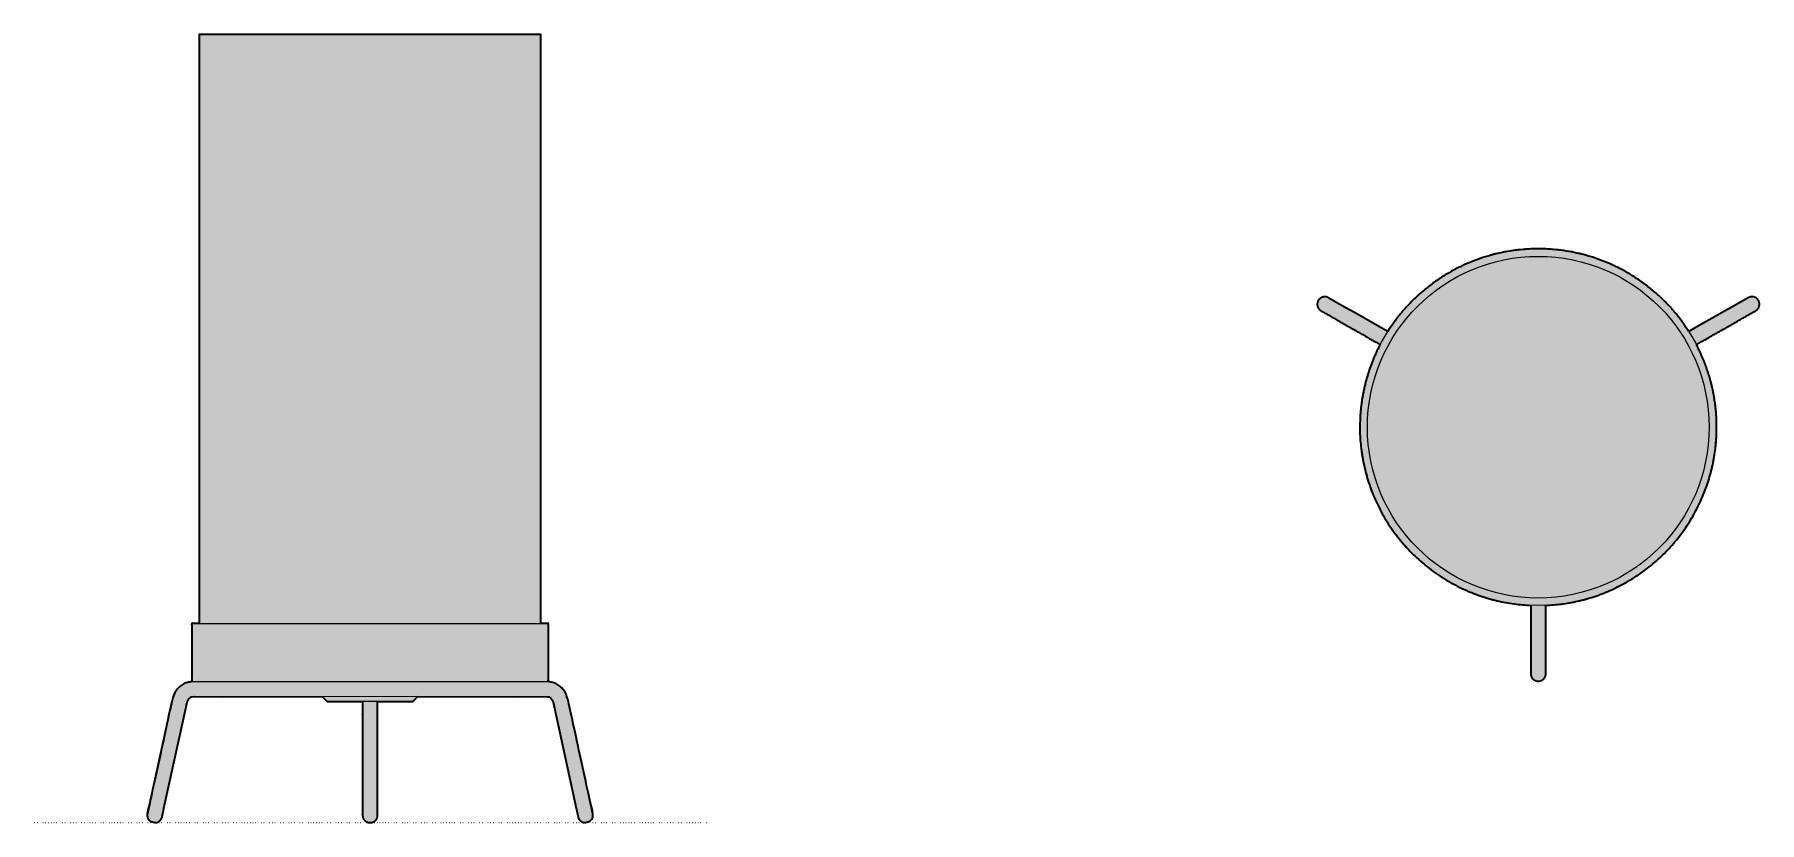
# Model space of a CAD drawing. Header units: millimetres. Extents: x 0 to 691, y -486 to 314.
# Drawn here: x 0 to 687, y -486 to -172 of the extents above; entities that cross this region are included whole.
import ezdxf

# ---------------------------------------------------------------- set-up
doc = ezdxf.new("R2010")
doc.units = ezdxf.units.MM
doc.linetypes.add('Dots', pattern=[1, 0, -1])
doc.layers.add('Blocks', color=7, linetype='Continuous')
doc.layers.add('Blocks$Fill', color=7, linetype='Continuous', true_color=0xffffff)
for name, color, linetype, lineweight, true_color in [('Blocks$Inner', 7, 'Continuous', 25, 0x007f00), ('Blocks$Outline', 7, 'Continuous', 35, 0xff3f3f), ('Groud', 7, 'Dots', 25, 0x243775)]:
    doc.layers.add(name, color=color, linetype=linetype, lineweight=lineweight, true_color=true_color)

# ---------------------------------------------------------------- blocks, each defined once
blk = doc.blocks.new('PM-02 Table Lamp Top')
at = {"layer": 'Blocks$Fill'}
blk.add_hatch(color=256, dxfattribs=at).paths.add_polyline_path([(130.93, 38.07), (129.67, 39.99), (128.33, 41.88), (126.94, 43.72), (125.48, 45.53), (123.96, 47.29), (122.38, 49), (120.75, 50.66), (119.06, 52.26), (117.33, 53.8), (115.54, 55.29), (113.71, 56.71), (111.84, 58.08), (109.94, 59.37), (107.99, 60.6), (106.02, 61.76), (104.02, 62.85), (101.99, 63.88), (99.95, 64.83), (97.89, 65.71), (95.81, 66.52), (93.72, 67.27), (91.63, 67.94), (89.53, 68.54), (87.44, 69.07), (85.34, 69.54), (83.25, 69.93), (81.18, 70.27), (79.11, 70.54), (77.05, 70.74), (75.02, 70.89), (73, 70.97), (71, 71), (69, 70.97), (66.98, 70.89), (64.95, 70.74), (62.89, 70.54), (60.82, 70.27), (58.75, 69.93), (56.66, 69.54), (54.56, 69.07), (52.47, 68.54), (50.37, 67.94), (48.28, 67.27), (46.19, 66.52), (44.11, 65.71), (42.05, 64.83), (40.01, 63.88), (37.98, 62.85), (35.98, 61.76), (34.01, 60.6), (32.06, 59.37), (30.16, 58.08), (28.29, 56.71), (26.46, 55.29), (24.67, 53.8), (22.94, 52.26), (21.25, 50.66), (19.62, 49), (18.04, 47.29), (16.52, 45.53), (15.06, 43.72), (13.67, 41.88), (12.33, 39.99), (11.07, 38.07), (-12.56, 51.54), (-12.62, 51.57), (-12.68, 51.6), (-12.73, 51.63), (-12.79, 51.65), (-12.85, 51.68), (-12.92, 51.71), (-12.98, 51.73), (-13.04, 51.75), (-13.11, 51.77), (-13.18, 51.79), (-13.24, 51.81), (-13.31, 51.83), (-13.38, 51.84), (-13.45, 51.86), (-13.52, 51.87), (-13.59, 51.88), (-13.66, 51.89), (-13.74, 51.89), (-13.81, 51.9), (-13.88, 51.9), (-13.96, 51.9), (-14.03, 51.9), (-14.11, 51.9), (-14.18, 51.89), (-14.26, 51.89), (-14.33, 51.88), (-14.41, 51.87), (-14.48, 51.86), (-14.56, 51.84), (-14.63, 51.82), (-14.7, 51.81), (-14.78, 51.79), (-14.85, 51.76), (-14.92, 51.74), (-14.99, 51.71), (-15.07, 51.68), (-15.14, 51.65), (-15.21, 51.62), (-15.27, 51.59), (-15.34, 51.55), (-15.41, 51.52), (-15.47, 51.48), (-15.54, 51.44), (-15.6, 51.4), (-15.66, 51.36), (-15.72, 51.31), (-15.78, 51.27), (-15.84, 51.22), (-15.9, 51.17), (-15.95, 51.12), (-16.01, 51.07), (-16.06, 51.02), (-16.11, 50.97), (-16.16, 50.92), (-16.21, 50.87), (-16.25, 50.81), (-16.3, 50.76), (-16.34, 50.7), (-16.38, 50.65), (-16.42, 50.59), (-16.46, 50.53), (-16.5, 50.48), (-16.53, 50.42), (-16.56, 50.36), (-16.6, 50.31), (-16.63, 50.25), (-16.66, 50.19), (-16.69, 50.13), (-16.71, 50.07), (-16.74, 50), (-16.76, 49.94), (-16.79, 49.88), (-16.81, 49.81), (-16.83, 49.74), (-16.85, 49.68), (-16.87, 49.61), (-16.88, 49.54), (-16.9, 49.47), (-16.91, 49.4), (-16.92, 49.33), (-16.93, 49.25), (-16.94, 49.18), (-16.95, 49.11), (-16.95, 49.04), (-16.96, 48.96), (-16.96, 48.89), (-16.96, 48.81), (-16.96, 48.74), (-16.95, 48.66), (-16.94, 48.59), (-16.94, 48.51), (-16.93, 48.44), (-16.91, 48.36), (-16.9, 48.29), (-16.88, 48.22), (-16.87, 48.14), (-16.85, 48.07), (-16.83, 48), (-16.8, 47.92), (-16.78, 47.85), (-16.75, 47.78), (-16.72, 47.71), (-16.69, 47.64), (-16.66, 47.57), (-16.63, 47.51), (-16.59, 47.44), (-16.56, 47.38), (-16.52, 47.31), (-16.48, 47.25), (-16.44, 47.19), (-16.4, 47.13), (-16.35, 47.07), (-16.31, 47.01), (-16.26, 46.95), (-16.22, 46.9), (-16.17, 46.85), (-16.12, 46.79), (-16.07, 46.74), (-16.02, 46.69), (-15.97, 46.65), (-15.91, 46.6), (-15.86, 46.56), (-15.81, 46.51), (-15.75, 46.47), (-15.7, 46.43), (-15.64, 46.39), (-15.59, 46.36), (-15.53, 46.32), (8.07, 32.87), (7.05, 30.85), (6.11, 28.82), (5.24, 26.76), (4.43, 24.69), (3.7, 22.62), (3.03, 20.53), (2.44, 18.45), (1.91, 16.36), (1.45, 14.27), (1.06, 12.2), (0.73, 10.13), (0.46, 8.07), (0.26, 6.02), (0.11, 4), (0.03, 1.99), (0, 0), (0.02, -1.53), (0.07, -3.07), (0.15, -4.62), (0.27, -6.19), (0.43, -7.76), (0.62, -9.34), (0.85, -10.93), (1.11, -12.53), (1.42, -14.13), (1.77, -15.73), (2.15, -17.34), (2.57, -18.95), (3.04, -20.55), (3.55, -22.16), (4.09, -23.76), (4.68, -25.36), (5.31, -26.95), (5.98, -28.53), (6.7, -30.1), (7.45, -31.66), (8.25, -33.21), (9.08, -34.75), (9.96, -36.26), (10.88, -37.76), (11.83, -39.25), (12.83, -40.71), (13.86, -42.15), (14.93, -43.56), (16.04, -44.95), (17.19, -46.31), (18.37, -47.65), (19.58, -48.96), (20.82, -50.23), (22.1, -51.48), (23.41, -52.69), (24.75, -53.87), (26.11, -55.01), (27.5, -56.12), (28.92, -57.19), (30.36, -58.22), (31.82, -59.21), (33.3, -60.17), (34.81, -61.08), (36.32, -61.96), (37.86, -62.79), (39.41, -63.58), (40.97, -64.34), (42.54, -65.05), (44.13, -65.72), (45.72, -66.35), (47.31, -66.93), (48.91, -67.48), (50.52, -67.98), (52.13, -68.45), (53.73, -68.87), (55.34, -69.25), (56.94, -69.59), (58.54, -69.9), (60.14, -70.16), (61.73, -70.39), (63.31, -70.58), (64.88, -70.74), (66.45, -70.85), (68, -70.94), (68, -98.1), (68, -98.17), (68, -98.24), (68.01, -98.3), (68.01, -98.37), (68.02, -98.44), (68.03, -98.51), (68.04, -98.58), (68.05, -98.65), (68.06, -98.72), (68.08, -98.79), (68.1, -98.86), (68.12, -98.93), (68.14, -99), (68.16, -99.07), (68.18, -99.14), (68.21, -99.21), (68.24, -99.27), (68.27, -99.34), (68.3, -99.41), (68.34, -99.48), (68.37, -99.55), (68.41, -99.61), (68.45, -99.68), (68.49, -99.74), (68.53, -99.81), (68.58, -99.87), (68.62, -99.93), (68.67, -99.99), (68.72, -100.05), (68.77, -100.11), (68.82, -100.17), (68.88, -100.22), (68.93, -100.28), (68.99, -100.33), (69.05, -100.38), (69.11, -100.43), (69.17, -100.48), (69.23, -100.52), (69.29, -100.57), (69.36, -100.61), (69.42, -100.65), (69.49, -100.69), (69.56, -100.73), (69.62, -100.77), (69.69, -100.8), (69.76, -100.83), (69.83, -100.86), (69.9, -100.89), (69.97, -100.92), (70.03, -100.94), (70.1, -100.96), (70.17, -100.99), (70.24, -101), (70.31, -101.02), (70.38, -101.04), (70.45, -101.05), (70.52, -101.06), (70.59, -101.07), (70.66, -101.08), (70.73, -101.09), (70.8, -101.09), (70.87, -101.1), (70.93, -101.1), (71, -101.1), (71.07, -101.1), (71.13, -101.1), (71.2, -101.09), (71.27, -101.09), (71.34, -101.08), (71.41, -101.07), (71.48, -101.06), (71.55, -101.05), (71.62, -101.04), (71.69, -101.02), (71.76, -101), (71.83, -100.99), (71.9, -100.96), (71.97, -100.94), (72.03, -100.92), (72.1, -100.89), (72.17, -100.86), (72.24, -100.83), (72.31, -100.8), (72.38, -100.77), (72.44, -100.73), (72.51, -100.69), (72.58, -100.65), (72.64, -100.61), (72.71, -100.57), (72.77, -100.52), (72.83, -100.48), (72.89, -100.43), (72.95, -100.38), (73.01, -100.33), (73.07, -100.28), (73.12, -100.22), (73.18, -100.17), (73.23, -100.11), (73.28, -100.05), (73.33, -99.99), (73.38, -99.93), (73.42, -99.87), (73.47, -99.81), (73.51, -99.74), (73.55, -99.68), (73.59, -99.61), (73.63, -99.55), (73.66, -99.48), (73.7, -99.41), (73.73, -99.34), (73.76, -99.27), (73.79, -99.21), (73.82, -99.14), (73.84, -99.07), (73.86, -99), (73.88, -98.93), (73.9, -98.86), (73.92, -98.79), (73.94, -98.72), (73.95, -98.65), (73.96, -98.58), (73.97, -98.51), (73.98, -98.44), (73.99, -98.37), (73.99, -98.3), (74, -98.24), (74, -98.17), (74, -98.1), (74, -70.94), (75.55, -70.85), (77.12, -70.74), (78.69, -70.58), (80.27, -70.39), (81.86, -70.16), (83.46, -69.9), (85.06, -69.59), (86.66, -69.25), (88.27, -68.87), (89.87, -68.45), (91.48, -67.98), (93.09, -67.48), (94.69, -66.93), (96.28, -66.35), (97.87, -65.72), (99.46, -65.05), (101.03, -64.34), (102.59, -63.58), (104.14, -62.79), (105.68, -61.96), (107.19, -61.08), (108.7, -60.17), (110.18, -59.21), (111.64, -58.22), (113.08, -57.19), (114.5, -56.12), (115.89, -55.01), (117.25, -53.87), (118.59, -52.69), (119.9, -51.48), (121.18, -50.23), (122.42, -48.96), (123.63, -47.65), (124.81, -46.31), (125.96, -44.95), (127.07, -43.56), (128.14, -42.15), (129.17, -40.71), (130.17, -39.25), (131.12, -37.76), (132.04, -36.26), (132.92, -34.75), (133.75, -33.21), (134.55, -31.66), (135.3, -30.1), (136.02, -28.53), (136.69, -26.95), (137.32, -25.36), (137.91, -23.76), (138.45, -22.16), (138.96, -20.55), (139.43, -18.95), (139.85, -17.34), (140.23, -15.73), (140.58, -14.13), (140.89, -12.53), (141.15, -10.93), (141.38, -9.34), (141.57, -7.76), (141.73, -6.19), (141.85, -4.62), (141.93, -3.07), (141.98, -1.53), (142, 0), (141.97, 1.99), (141.89, 4), (141.74, 6.02), (141.54, 8.07), (141.27, 10.13), (140.94, 12.2), (140.55, 14.27), (140.09, 16.36), (139.56, 18.45), (138.97, 20.53), (138.3, 22.62), (137.57, 24.69), (136.76, 26.76), (135.89, 28.82), (134.95, 30.85), (133.93, 32.87), (157.53, 46.32), (157.59, 46.36), (157.65, 46.39), (157.7, 46.43), (157.76, 46.47), (157.82, 46.51), (157.87, 46.55), (157.93, 46.59), (157.98, 46.64), (158.04, 46.68), (158.09, 46.73), (158.14, 46.78), (158.19, 46.83), (158.24, 46.88), (158.29, 46.94), (158.34, 46.99), (158.39, 47.05), (158.43, 47.11), (158.48, 47.17), (158.52, 47.23), (158.56, 47.3), (158.6, 47.36), (158.64, 47.43), (158.68, 47.49), (158.72, 47.56), (158.75, 47.63), (158.78, 47.7), (158.81, 47.77), (158.84, 47.84), (158.87, 47.91), (158.9, 47.99), (158.92, 48.06), (158.94, 48.14), (158.96, 48.21), (158.98, 48.29), (158.99, 48.36), (159.01, 48.44), (159.02, 48.52), (159.03, 48.59), (159.04, 48.67), (159.04, 48.75), (159.05, 48.82), (159.05, 48.9), (159.05, 48.98), (159.04, 49.05), (159.04, 49.13), (159.03, 49.2), (159.03, 49.28), (159.02, 49.35), (159.01, 49.42), (158.99, 49.5), (158.98, 49.57), (158.96, 49.64), (158.94, 49.71), (158.92, 49.78), (158.9, 49.85), (158.88, 49.92), (158.86, 49.98), (158.83, 50.05), (158.8, 50.11), (158.78, 50.17), (158.75, 50.24), (158.72, 50.3), (158.69, 50.36), (158.65, 50.41), (158.62, 50.47), (158.58, 50.53), (158.55, 50.59), (158.51, 50.64), (158.47, 50.7), (158.43, 50.75), (158.38, 50.81), (158.34, 50.86), (158.29, 50.92), (158.25, 50.97), (158.2, 51.02), (158.14, 51.07), (158.09, 51.12), (158.04, 51.17), (157.98, 51.22), (157.92, 51.27), (157.87, 51.32), (157.8, 51.36), (157.74, 51.4), (157.68, 51.45), (157.62, 51.49), (157.55, 51.53), (157.48, 51.56), (157.42, 51.6), (157.35, 51.63), (157.28, 51.67), (157.21, 51.7), (157.13, 51.72), (157.06, 51.75), (156.99, 51.78), (156.91, 51.8), (156.84, 51.82), (156.76, 51.84), (156.69, 51.86), (156.61, 51.87), (156.54, 51.89), (156.46, 51.9), (156.38, 51.91), (156.31, 51.92), (156.23, 51.92), (156.15, 51.93), (156.08, 51.93), (156, 51.93), (155.92, 51.93), (155.85, 51.92), (155.77, 51.92), (155.7, 51.91), (155.63, 51.9), (155.55, 51.89), (155.48, 51.87), (155.41, 51.86), (155.34, 51.84), (155.27, 51.83), (155.2, 51.81), (155.13, 51.78), (155.06, 51.76), (154.99, 51.74), (154.93, 51.71), (154.86, 51.69), (154.8, 51.66), (154.74, 51.63), (154.68, 51.6), (154.62, 51.57), (154.56, 51.54), (130.93, 38.07)], flags=0)
at = {"layer": 'Blocks$Inner'}
for points in [[(-12.56, 51.54), (-5.8, 47.68), (-2.2, 45.63), (8.76, 39.38), (11.07, 38.07)], [(154.56, 51.54), (147.8, 47.68), (144.2, 45.63), (133.24, 39.38), (130.93, 38.07)], [(74, -98.1), (74, -90.31), (74, -88.4), (74, -86.17), (74, -70.94)]]:
    blk.add_lwpolyline(points, dxfattribs=at)
for radius in [71, 68]:
    blk.add_circle((71, 0), radius, dxfattribs=at)
for points, knots in [([(-15.44, 46.27), (-18.05, 47.76), (-16.56, 50.36), (-15.08, 52.97), (-12.56, 51.54)], [-9.424778, -9.424778, -9.424778, -4.712389, -4.712389, 0, 0, 0]), ([(157.53, 46.32), (160.14, 47.81), (158.65, 50.41), (157.17, 53.02), (154.56, 51.54)], [0, 0, 0, 4.712389, 4.712389, 9.424778, 9.424778, 9.424778]), ([(68, -98.1), (68, -101.1), (71, -101.1), (74, -101.1), (74, -98.1)], [0, 0, 0, 4.712389, 4.712389, 9.424778, 9.424778, 9.424778])]:
    blk.add_rational_spline(points, [1, 0.707106781222, 1, 0.707106781222, 1], degree=2, knots=knots, dxfattribs=at)
for points, knots in [([(-15.53, 46.32), (-15.02, 46.03), (-13.98, 45.44), (-12.38, 44.53), (-11.01, 43.74), (-9.86, 43.09), (-9, 42.6), (-8.27, 42.18), (-7.69, 41.85), (-7.26, 41.61), (-6.83, 41.36), (-6.44, 41.14), (-5.96, 40.86), (-5.41, 40.55), (-4.82, 40.21), (-4.33, 39.93), (-3.78, 39.62), (-3.25, 39.32), (-2.71, 39.01), (-2.06, 38.65), (-1.34, 38.23), (-0.28, 37.63), (1.11, 36.83), (2.85, 35.84), (4.66, 34.81), (6.4, 33.82), (7.53, 33.18), (8.07, 32.87)], [0, 0, 0, 0, 0.0625, 0.125, 0.1875, 0.21875, 0.25, 0.28125, 0.296875, 0.3125, 0.328125, 0.34375, 0.359375, 0.375, 0.3828125, 0.390625, 0.3984375, 0.40625, 0.4140625, 0.421875, 0.4296875, 0.4375, 0.453125, 0.46875, 0.484375, 0.5, 0.5142436, 0.5142436, 0.5142436, 0.5142436]), ([(133.93, 32.87), (134.47, 33.18), (135.6, 33.82), (137.34, 34.81), (139.15, 35.84), (140.89, 36.83), (142.28, 37.63), (143.34, 38.23), (144.06, 38.65), (144.71, 39.01), (145.25, 39.32), (145.78, 39.62), (146.33, 39.93), (146.82, 40.21), (147.41, 40.55), (147.96, 40.86), (148.44, 41.14), (148.83, 41.36), (149.26, 41.61), (149.69, 41.85), (150.27, 42.18), (151, 42.6), (151.86, 43.09), (153.01, 43.74), (154.38, 44.53), (155.98, 45.44), (157.02, 46.03), (157.53, 46.32)], [-0.5142436, -0.5142436, -0.5142436, -0.5142436, -0.5, -0.484375, -0.46875, -0.453125, -0.4375, -0.4296875, -0.421875, -0.4140625, -0.40625, -0.3984375, -0.390625, -0.3828125, -0.375, -0.359375, -0.34375, -0.328125, -0.3125, -0.296875, -0.28125, -0.25, -0.21875, -0.1875, -0.125, -0.0625, 0, 0, 0, 0]), ([(68, -70.94), (68, -71.56), (68, -72.86), (68, -74.86), (68, -76.94), (68, -78.94), (68, -80.54), (68, -81.77), (68, -82.6), (68, -83.34), (68, -83.96), (68, -84.57), (68, -85.2), (68, -85.77), (68, -86.45), (68, -87.08), (68, -87.64), (68, -88.08), (68, -88.58), (68, -89.07), (68, -89.74), (68, -90.58), (68, -91.57), (68, -92.89), (68, -94.48), (68, -96.31), (68, -97.51), (68, -98.1)], [-0.5142436, -0.5142436, -0.5142436, -0.5142436, -0.5, -0.484375, -0.46875, -0.453125, -0.4375, -0.4296875, -0.421875, -0.4140625, -0.40625, -0.3984375, -0.390625, -0.3828125, -0.375, -0.359375, -0.34375, -0.328125, -0.3125, -0.296875, -0.28125, -0.25, -0.21875, -0.1875, -0.125, -0.0625, 0, 0, 0, 0])]:
    blk.add_open_spline(points, degree=3, knots=knots, dxfattribs=at)
at = {"layer": 'Blocks$Outline'}
for points in [[(11.07, 38.07), (8.76, 39.38), (-2.2, 45.63), (-5.8, 47.68), (-12.56, 51.54)], [(154.56, 51.54), (147.8, 47.68), (144.2, 45.63), (133.24, 39.38), (130.93, 38.07)], [(74, -98.1), (74, -90.31), (74, -88.4), (74, -86.17), (74, -70.94)]]:
    blk.add_lwpolyline(points, dxfattribs=at)
for points, weights, knots in [([(130.93, 38.07), (110.02, 71), (71, 71), (31.98, 71), (11.07, 38.07)], [0.863921146737, 0.814587729629, 1, 0.814587729627, 0.863921146738], [40.926104, 40.926104, 40.926104, 111.526539, 111.526539, 182.126975, 182.126975, 182.126975]), ([(-12.56, 51.54), (-15.08, 52.97), (-16.56, 50.36), (-18, 47.84), (-15.53, 46.32)], [1, 0.707106781222, 1, 0.714178949334, 0.986197191395], [0, 0, 0, 4.712389, 4.712389, 9.310993, 9.310993, 9.310993]), ([(157.53, 46.32), (160.14, 47.81), (158.65, 50.41), (157.17, 53.02), (154.56, 51.54)], [1, 0.707106781222, 1, 0.707106781222, 1], [0, 0, 0, 4.712389, 4.712389, 9.424778, 9.424778, 9.424778]), ([(8.07, 32.87), (0, 17.42), (0, 0), (0, -68.06), (68, -70.94)], [0.873591102566, 0.907724000509, 1, 0.715785698297, 0.983156507507], [187.916646, 187.916646, 187.916646, 223.053078, 223.053078, 331.274899, 331.274899, 331.274899]), ([(68, -98.1), (68, -101.1), (71, -101.1), (74, -101.1), (74, -98.1)], [1, 0.707106781222, 1, 0.707106781222, 1], [0, 0, 0, 4.712389, 4.712389, 9.424778, 9.424778, 9.424778])]:
    blk.add_rational_spline(points, weights, degree=2, knots=knots, dxfattribs=at)
for points, knots in [([(-15.53, 46.32), (-15.02, 46.03), (-13.98, 45.44), (-12.38, 44.53), (-11.01, 43.74), (-9.86, 43.09), (-9, 42.6), (-8.27, 42.18), (-7.69, 41.85), (-7.26, 41.61), (-6.83, 41.36), (-6.44, 41.14), (-5.96, 40.86), (-5.41, 40.55), (-4.82, 40.21), (-4.33, 39.93), (-3.78, 39.62), (-3.25, 39.32), (-2.71, 39.01), (-2.06, 38.65), (-1.34, 38.23), (-0.28, 37.63), (1.11, 36.83), (2.85, 35.84), (4.66, 34.81), (6.4, 33.82), (7.53, 33.18), (8.07, 32.87)], [0, 0, 0, 0, 0.0624998, 0.1249999, 0.1874999, 0.2187499, 0.2499999, 0.2812499, 0.2968749, 0.3124999, 0.3281249, 0.3437499, 0.3593749, 0.3749999, 0.3828125, 0.390625, 0.3984375, 0.40625, 0.4140625, 0.421875, 0.4296875, 0.4375, 0.453125, 0.46875, 0.484375, 0.5, 0.5142436, 0.5142436, 0.5142436, 0.5142436]), ([(133.93, 32.87), (134.47, 33.18), (135.6, 33.82), (137.34, 34.81), (139.15, 35.84), (140.89, 36.83), (142.28, 37.63), (143.34, 38.23), (144.06, 38.65), (144.71, 39.01), (145.25, 39.32), (145.78, 39.62), (146.33, 39.93), (146.82, 40.21), (147.41, 40.55), (147.96, 40.86), (148.44, 41.14), (148.83, 41.36), (149.26, 41.61), (149.69, 41.85), (150.27, 42.18), (151, 42.6), (151.86, 43.09), (153.01, 43.74), (154.38, 44.53), (155.98, 45.44), (157.02, 46.03), (157.53, 46.32)], [-0.5142436, -0.5142436, -0.5142436, -0.5142436, -0.5, -0.484375, -0.46875, -0.453125, -0.4375, -0.4296875, -0.421875, -0.4140625, -0.40625, -0.3984375, -0.390625, -0.3828125, -0.375, -0.359375, -0.34375, -0.328125, -0.3125, -0.296875, -0.28125, -0.25, -0.21875, -0.1875, -0.125, -0.0625, 0, 0, 0, 0]), ([(68, -70.94), (68, -71.56), (68, -72.86), (68, -74.86), (68, -76.94), (68, -78.94), (68, -80.54), (68, -81.77), (68, -82.6), (68, -83.34), (68, -83.96), (68, -84.57), (68, -85.2), (68, -85.77), (68, -86.45), (68, -87.08), (68, -87.64), (68, -88.08), (68, -88.58), (68, -89.07), (68, -89.74), (68, -90.58), (68, -91.57), (68, -92.89), (68, -94.48), (68, -96.31), (68, -97.51), (68, -98.1)], [-0.5142436, -0.5142436, -0.5142436, -0.5142436, -0.5, -0.484375, -0.46875, -0.453125, -0.4375, -0.4296875, -0.421875, -0.4140625, -0.40625, -0.3984375, -0.390625, -0.3828125, -0.375, -0.359375, -0.34375, -0.328125, -0.3125, -0.296875, -0.28125, -0.25, -0.21875, -0.1875, -0.125, -0.0625, 0, 0, 0, 0])]:
    blk.add_open_spline(points, degree=3, knots=knots, dxfattribs=at)
for points, weights in [([(142, 0), (142, 17.42), (133.93, 32.87)], [1, 0.907724000508, 0.873591102565]), ([(74, -70.94), (142, -68.06), (142, 0)], [0.983156507511, 0.715785698295, 1])]:
    blk.add_rational_spline(points, weights, degree=2, dxfattribs=at)
blk = doc.blocks.new('PM-02 Table Lamp Back')
at = {"layer": 'Blocks$Fill'}
blk.add_hatch(color=256, dxfattribs=at).paths.add_polyline_path([(65.56, 79.26), (62.56, 79.26), (62.56, 56.16), (60.92, 55.77), (59.34, 55.15), (57.77, 54.04), (56.47, 52.62), (55.49, 50.95), (54.42, 47.27), (52.45, 37.94), (44.93, 3.56), (44.91, 3.46), (44.9, 3.36), (44.88, 3.26), (44.88, 3.16), (44.87, 3.06), (44.87, 2.96), (44.87, 2.85), (44.87, 2.75), (44.88, 2.64), (44.88, 2.59), (44.89, 2.54), (44.9, 2.49), (44.91, 2.43), (44.92, 2.38), (44.93, 2.33), (44.94, 2.28), (44.95, 2.22), (44.96, 2.17), (44.98, 2.12), (44.99, 2.07), (45.01, 2.02), (45.02, 1.97), (45.04, 1.92), (45.06, 1.87), (45.08, 1.82), (45.1, 1.77), (45.12, 1.72), (45.14, 1.67), (45.16, 1.62), (45.19, 1.57), (45.21, 1.53), (45.24, 1.48), (45.26, 1.43), (45.29, 1.39), (45.32, 1.34), (45.34, 1.3), (45.37, 1.25), (45.43, 1.17), (45.5, 1.08), (45.56, 1), (45.63, 0.92), (45.7, 0.85), (45.77, 0.78), (45.84, 0.71), (45.92, 0.64), (45.99, 0.58), (46, 0.57), (46.01, 0.57), (46.01, 0.56), (46.02, 0.56), (46.03, 0.55), (46.04, 0.55), (46.05, 0.54), (46.07, 0.53), (46.1, 0.52), (46.12, 0.51), (46.15, 0.49), (46.21, 0.47), (46.28, 0.44), (46.36, 0.41), (46.45, 0.38), (46.64, 0.33), (46.85, 0.27), (47.06, 0.22), (47.27, 0.17), (47.46, 0.13), (47.66, 0.09), (47.87, 0.06), (48.06, 0.03), (48.15, 0.02), (48.23, 0.01), (48.31, 0.01), (48.38, 0), (48.44, 0), (48.47, 0), (48.49, 0), (48.52, 0), (48.54, 0), (48.55, 0), (48.56, 0.01), (48.57, 0.01), (48.57, 0.01), (48.68, 0.04), (48.79, 0.07), (48.89, 0.1), (48.94, 0.12), (48.99, 0.14), (49.04, 0.16), (49.09, 0.18), (49.14, 0.2), (49.19, 0.22), (49.24, 0.25), (49.29, 0.27), (49.33, 0.3), (49.38, 0.32), (49.43, 0.35), (49.47, 0.38), (49.52, 0.41), (49.56, 0.44), (49.61, 0.47), (49.65, 0.5), (49.7, 0.53), (49.74, 0.56), (49.78, 0.6), (49.82, 0.63), (49.86, 0.66), (49.9, 0.7), (49.94, 0.73), (49.98, 0.77), (50.01, 0.81), (50.05, 0.85), (50.09, 0.89), (50.12, 0.92), (50.16, 0.96), (50.19, 1), (50.22, 1.04), (50.25, 1.09), (50.29, 1.13), (50.32, 1.17), (50.35, 1.21), (50.37, 1.26), (50.4, 1.3), (50.43, 1.34), (50.45, 1.39), (50.48, 1.43), (50.53, 1.52), (50.57, 1.62), (50.61, 1.71), (50.65, 1.8), (50.69, 1.9), (50.72, 2), (50.75, 2.09), (50.77, 2.19), (50.8, 2.29), (51.53, 5.68), (60.72, 47.85), (60.95, 48.46), (61.24, 48.98), (61.62, 49.44), (62.04, 49.79), (62.4, 49.98), (62.67, 50.05), (63.84, 50.21), (74.86, 50.03), (114.51, 50.15), (116.49, 48.16), (130.56, 48.16), (130.56, 2.92), (130.56, 2.87), (130.56, 2.82), (130.56, 2.76), (130.57, 2.71), (130.57, 2.66), (130.57, 2.61), (130.58, 2.55), (130.59, 2.5), (130.59, 2.44), (130.6, 2.39), (130.61, 2.34), (130.62, 2.28), (130.63, 2.23), (130.65, 2.18), (130.66, 2.12), (130.68, 2.07), (130.69, 2.01), (130.71, 1.96), (130.73, 1.91), (130.75, 1.86), (130.77, 1.8), (130.79, 1.75), (130.81, 1.7), (130.83, 1.65), (130.86, 1.6), (130.88, 1.54), (130.91, 1.49), (130.94, 1.44), (130.97, 1.39), (131, 1.35), (131.03, 1.3), (131.06, 1.25), (131.09, 1.2), (131.12, 1.16), (131.16, 1.11), (131.19, 1.06), (131.23, 1.02), (131.26, 0.98), (131.3, 0.93), (131.34, 0.89), (131.38, 0.85), (131.42, 0.81), (131.46, 0.77), (131.5, 0.73), (131.54, 0.69), (131.58, 0.66), (131.62, 0.62), (131.67, 0.58), (131.71, 0.55), (131.76, 0.52), (131.8, 0.48), (131.85, 0.45), (131.89, 0.42), (131.94, 0.39), (131.98, 0.36), (132.03, 0.34), (132.08, 0.31), (132.13, 0.28), (132.17, 0.26), (132.22, 0.24), (132.27, 0.21), (132.32, 0.19), (132.37, 0.17), (132.41, 0.15), (132.44, 0.14), (132.46, 0.14), (132.51, 0.12), (132.56, 0.11), (132.62, 0.09), (132.68, 0.08), (132.74, 0.07), (132.8, 0.06), (132.87, 0.05), (133.01, 0.03), (133.15, 0.02), (133.29, 0.01), (133.43, 0), (133.56, 0), (133.72, 0), (133.87, 0.01), (134.03, 0.02), (134.11, 0.03), (134.19, 0.04), (134.27, 0.05), (134.34, 0.06), (134.41, 0.07), (134.48, 0.09), (134.54, 0.1), (134.6, 0.12), (134.63, 0.13), (134.66, 0.13), (134.68, 0.14), (134.71, 0.15), (134.77, 0.18), (134.82, 0.2), (134.86, 0.22), (134.91, 0.24), (134.96, 0.26), (135, 0.29), (135.05, 0.31), (135.1, 0.34), (135.14, 0.37), (135.19, 0.4), (135.23, 0.42), (135.28, 0.45), (135.32, 0.49), (135.37, 0.52), (135.41, 0.55), (135.45, 0.58), (135.49, 0.62), (135.54, 0.65), (135.58, 0.69), (135.62, 0.73), (135.66, 0.76), (135.7, 0.8), (135.74, 0.84), (135.78, 0.88), (135.81, 0.92), (135.85, 0.97), (135.89, 1.01), (135.92, 1.05), (135.95, 1.1), (135.99, 1.14), (136.02, 1.19), (136.05, 1.23), (136.08, 1.28), (136.11, 1.33), (136.14, 1.37), (136.17, 1.42), (136.2, 1.47), (136.23, 1.52), (136.25, 1.57), (136.28, 1.62), (136.3, 1.67), (136.32, 1.72), (136.34, 1.77), (136.36, 1.82), (136.38, 1.88), (136.4, 1.93), (136.42, 1.98), (136.43, 2.03), (136.45, 2.08), (136.46, 2.14), (136.48, 2.19), (136.49, 2.24), (136.5, 2.3), (136.51, 2.35), (136.52, 2.4), (136.53, 2.45), (136.54, 2.51), (136.54, 2.56), (136.55, 2.61), (136.55, 2.66), (136.56, 2.72), (136.56, 2.77), (136.56, 2.82), (136.56, 2.92), (136.56, 6.31), (136.56, 48.16), (150.63, 48.16), (152.62, 50.15), (203.28, 50.21), (204.45, 50.05), (204.72, 49.98), (205.08, 49.79), (205.5, 49.44), (205.88, 48.98), (206.18, 48.46), (206.4, 47.85), (207.96, 40.55), (215.59, 5.68), (216.33, 2.29), (216.35, 2.19), (216.37, 2.09), (216.4, 1.99), (216.44, 1.9), (216.47, 1.8), (216.51, 1.7), (216.53, 1.66), (216.56, 1.61), (216.58, 1.56), (216.6, 1.52), (216.63, 1.47), (216.66, 1.42), (216.68, 1.38), (216.71, 1.33), (216.74, 1.29), (216.77, 1.24), (216.8, 1.2), (216.83, 1.15), (216.86, 1.11), (216.89, 1.07), (216.93, 1.03), (216.96, 0.99), (217, 0.94), (217.03, 0.9), (217.07, 0.86), (217.11, 0.83), (217.15, 0.79), (217.18, 0.75), (217.22, 0.71), (217.26, 0.68), (217.3, 0.64), (217.34, 0.61), (217.39, 0.57), (217.43, 0.54), (217.47, 0.51), (217.51, 0.48), (217.56, 0.45), (217.6, 0.42), (217.65, 0.39), (217.69, 0.36), (217.74, 0.33), (217.78, 0.31), (217.83, 0.28), (217.88, 0.26), (217.92, 0.23), (217.97, 0.21), (218.07, 0.17), (218.16, 0.13), (218.26, 0.09), (218.35, 0.06), (218.45, 0.03), (218.55, 0.01), (218.55, 0.01), (218.56, 0.01), (218.57, 0), (218.58, 0), (218.6, 0), (218.62, 0), (218.65, 0), (218.67, 0), (218.73, 0), (218.8, 0.01), (218.88, 0.01), (219.05, 0.03), (219.25, 0.06), (219.45, 0.09), (219.66, 0.13), (219.85, 0.17), (220.06, 0.22), (220.27, 0.27), (220.47, 0.32), (220.66, 0.38), (220.75, 0.41), (220.83, 0.44), (220.9, 0.46), (220.96, 0.49), (220.99, 0.5), (221.02, 0.51), (221.04, 0.53), (221.06, 0.54), (221.08, 0.55), (221.09, 0.55), (221.1, 0.56), (221.11, 0.56), (221.11, 0.57), (221.12, 0.57), (221.13, 0.58), (221.21, 0.65), (221.29, 0.72), (221.37, 0.79), (221.44, 0.87), (221.52, 0.95), (221.55, 0.99), (221.59, 1.03), (221.62, 1.07), (221.65, 1.11), (221.68, 1.15), (221.72, 1.2), (221.75, 1.24), (221.78, 1.28), (221.81, 1.33), (221.83, 1.37), (221.86, 1.42), (221.89, 1.47), (221.91, 1.51), (221.94, 1.56), (221.96, 1.61), (221.98, 1.65), (222.01, 1.7), (222.03, 1.75), (222.05, 1.8), (222.07, 1.85), (222.08, 1.9), (222.1, 1.95), (222.12, 2), (222.13, 2.05), (222.15, 2.1), (222.16, 2.15), (222.18, 2.2), (222.19, 2.25), (222.2, 2.3), (222.21, 2.35), (222.22, 2.4), (222.23, 2.45), (222.23, 2.5), (222.24, 2.55), (222.25, 2.66), (222.26, 2.76), (222.26, 2.86), (222.26, 2.96), (222.25, 3.06), (222.25, 3.16), (222.24, 3.26), (222.22, 3.36), (222.21, 3.46), (222.19, 3.56), (221.45, 6.95), (212.7, 47.27), (211.63, 50.95), (210.65, 52.62), (209.35, 54.04), (207.78, 55.15), (206.21, 55.77), (204.56, 56.16), (204.56, 79.26), (201.56, 79.26), (201.56, 313.66), (65.56, 313.66)], flags=0)
at = {"layer": 'Blocks$Inner'}
for p, q in [((62.56, 56.16), (204.56, 56.16)), ((136.56, 2.92), (136.56, 6.32))]:
    blk.add_line(p, q, dxfattribs=at)
for points in [[(65.56, 79.26), (65.56, 313.66), (201.56, 313.66), (201.56, 79.26)], [(44.93, 3.56), (45.67, 6.95), (52.45, 37.94), (54.42, 47.27), (55.49, 50.95), (56.47, 52.62), (57.77, 54.04), (59.34, 55.15), (60.92, 55.77), (62.56, 56.16), (62.56, 79.26), (204.56, 79.26), (204.56, 56.16), (206.21, 55.77), (207.78, 55.15), (209.35, 54.04), (210.65, 52.62), (211.63, 50.95), (212.7, 47.27), (214.67, 37.94), (221.45, 6.95), (222.19, 3.56)], [(216.33, 2.29), (215.59, 5.68), (207.96, 40.55), (206.4, 47.85), (206.18, 48.46), (205.88, 48.98), (205.5, 49.44), (205.08, 49.79), (204.72, 49.98), (204.45, 50.05), (203.28, 50.21), (192.26, 50.03), (133.56, 50.2), (74.86, 50.03), (63.84, 50.21), (62.67, 50.05), (62.4, 49.98), (62.04, 49.79), (61.62, 49.44), (61.24, 48.98), (60.95, 48.46), (60.72, 47.85), (59.16, 40.55), (51.53, 5.68), (50.8, 2.29)], [(152.62, 50.15), (150.63, 48.16), (116.49, 48.16), (114.51, 50.15)], [(130.56, 2.92), (130.56, 44.89), (130.56, 48.16)], [(136.56, 6.31), (136.56, 48.16)]]:
    blk.add_lwpolyline(points, dxfattribs=at)
at = {"layer": 'Blocks$Inner', "extrusion": (0, 0, -1)}
blk.add_arc((-133.5, 2.89), 2.94, 291.75008, 0.70941, dxfattribs=at)
at = {"layer": 'Blocks$Inner'}
blk.add_arc((133.62, 2.89), 2.94, 291.75008, 0.70941, dxfattribs=at)
blk.add_open_spline([(136.56, 30.93), (136.56, 31.36), (136.56, 33.07), (136.56, 36.08), (136.56, 39.16), (136.56, 40.96), (136.56, 41.41)], degree=3, knots=[0.20833333, 0.20833333, 0.20833333, 0.20833333, 0.21875, 0.25, 0.28125, 0.29166667, 0.29166667, 0.29166667, 0.29166667], dxfattribs=at)
blk.add_open_spline([(136.56, 6.32), (136.56, 8.69), (136.56, 13.48), (136.56, 18.39), (136.56, 20.87)], degree=3, dxfattribs=at)
for points, weights in [([(45.99, 0.58), (44.54, 1.74), (44.93, 3.56)], [1, 0.850629245371, 1]), ([(50.8, 2.29), (50.4, 0.45), (48.57, 0.01)], [1, 0.845975593402, 0.908468436737]), ([(133.43, 0), (132.77, 0.02), (132.41, 0.15)], [0.964553711817, 0.821403461372, 0.862865237059]), ([(218.55, 0.01), (216.72, 0.45), (216.33, 2.29)], [1, 0.845975593402, 1]), ([(222.19, 3.56), (222.58, 1.74), (221.13, 0.58)], [1, 0.850629245371, 0.920680339742])]:
    blk.add_rational_spline(points, weights, degree=2, dxfattribs=at)
for points, weights, knots in [([(48.57, 0.01), (48.27, -0.05), (47.27, 0.17), (46.22, 0.4), (45.99, 0.58)], [0.908468436737, 0.763875509747, 1, 0.754404441519, 1], [28.829763, 28.829763, 28.829763, 30.096107, 30.096107, 31.413244, 31.413244, 31.413244]), ([(134.77, 0.18), (134.38, 0), (133.56, 0), (133.5, 0), (133.43, 0)], [0.872472192095, 0.800916955171, 1, 0.981050922673, 0.964553711817], [3.6447, 3.6447, 3.6447, 4.712389, 4.712389, 4.814014, 4.814014, 4.814014]), ([(221.13, 0.58), (220.91, 0.4), (219.85, 0.17), (218.86, -0.05), (218.55, 0.01)], [0.920680339742, 0.754404441519, 1, 0.763875509747, 1], [249.227338, 249.227338, 249.227338, 250.544476, 250.544476, 251.810819, 251.810819, 251.810819])]:
    blk.add_rational_spline(points, weights, degree=2, knots=knots, dxfattribs=at)
at = {"layer": 'Blocks$Outline'}
for points in [[(201.56, 79.26), (201.56, 313.66), (65.56, 313.66), (65.56, 79.26)], [(51.53, 5.68), (59.16, 40.55), (60.72, 47.85), (60.95, 48.46), (61.24, 48.98), (61.62, 49.44), (62.04, 49.79), (62.4, 49.98), (62.67, 50.05), (63.84, 50.21), (74.86, 50.03), (114.51, 50.15)], [(114.51, 50.15), (116.49, 48.16), (130.56, 48.16)], [(136.56, 48.16), (150.63, 48.16), (152.62, 50.15)], [(136.56, 6.31), (136.56, 48.16)], [(152.62, 50.15), (192.26, 50.03), (203.28, 50.21), (204.45, 50.05), (204.72, 49.98), (205.08, 49.79), (205.5, 49.44), (205.88, 48.98), (206.18, 48.46), (206.4, 47.85), (207.96, 40.55), (215.59, 5.68)]]:
    blk.add_lwpolyline(points, dxfattribs=at)
for points, weights, degree, knots in [([(65.56, 79.26), (64.06, 79.26), (62.56, 79.26), (62.56, 67.71), (62.56, 56.16), (61.74, 55.97), (60.92, 55.77), (60.13, 55.46), (59.34, 55.15), (58.56, 54.59), (57.77, 54.04), (57.12, 53.33), (56.47, 52.62), (55.98, 51.78), (55.49, 50.95), (54.96, 49.11), (54.42, 47.27), (53.44, 42.61), (52.45, 37.94), (49.06, 22.45), (45.67, 6.95), (45.3, 5.26), (44.93, 3.56), (44.54, 1.74), (45.99, 0.58), (46.22, 0.4), (47.27, 0.17), (48.27, -0.05), (48.57, 0.01), (50.4, 0.45), (50.8, 2.29), (51.17, 3.98), (51.53, 5.68)], [1, 1, 1, 1, 1, 1, 1, 1, 1, 1, 1, 1, 1, 1, 1, 1, 1, 1, 1, 1, 1, 1, 1, 0.850629245371, 1, 0.754404441519, 1, 0.763875509747, 0.908468436737, 0.845975593402, 1, 1, 1], 2, [186.320291, 186.320291, 186.320291, 189.320291, 189.320291, 212.420291, 212.420291, 213.420291, 213.420291, 214.420291, 214.420291, 215.420291, 215.420291, 216.420291, 216.420291, 217.420291, 217.420291, 218.420291, 218.420291, 219.420291, 219.420291, 220.420291, 220.420291, 223.894288, 223.894288, 227.227338, 227.227338, 228.544476, 228.544476, 229.810819, 229.810819, 233.166586, 233.166586, 236.640583, 236.640583, 236.640583]), ([(215.59, 5.68), (215.96, 3.98), (216.33, 2.29), (216.72, 0.45), (218.55, 0.01), (218.86, -0.05), (219.85, 0.17), (220.91, 0.4), (221.13, 0.58), (222.58, 1.74), (222.19, 3.56), (221.82, 5.26), (221.45, 6.95), (218.06, 22.45), (214.67, 37.94), (213.68, 42.61), (212.7, 47.27), (212.17, 49.11), (211.63, 50.95), (211.14, 51.78), (210.65, 52.62), (210, 53.33), (209.35, 54.04), (208.56, 54.59), (207.78, 55.15), (206.99, 55.46), (206.21, 55.77), (205.38, 55.97), (204.56, 56.16), (204.56, 67.71), (204.56, 79.26), (203.06, 79.26), (201.56, 79.26)], [1, 1, 1, 0.845975593402, 1, 0.763875509747, 1, 0.754404441519, 0.920680339742, 0.850629245371, 1, 1, 1, 1, 1, 1, 1, 1, 1, 1, 1, 1, 1, 1, 1, 1, 1, 1, 1, 1, 1, 1, 1], 2, [0, 0, 0, 3.473996, 3.473996, 6.829763, 6.829763, 8.096107, 8.096107, 9.413244, 9.413244, 12.746295, 12.746295, 16.220291, 16.220291, 17.220291, 17.220291, 18.220291, 18.220291, 19.220291, 19.220291, 20.220291, 20.220291, 21.220291, 21.220291, 22.220291, 22.220291, 23.220291, 23.220291, 24.220291, 24.220291, 47.320291, 47.320291, 50.320291, 50.320291, 50.320291]), ([(130.56, 48.16), (130.56, 46.53), (130.56, 44.89), (130.56, 23.91), (130.56, 2.92), (130.54, 0.9), (132.41, 0.15), (132.77, 0.02), (133.43, 0), (133.5, 0), (133.56, 0), (134.3, 0), (134.71, 0.15)], [0.862865237059, 0.862865237059, 0.862865237059, 0.862865237059, 0.862865237059, 0.711283254547, 0.862865237059, 0.821403461372, 0.964553711817, 0.981050922673, 1, 0.816625239512, 0.86286523706], 2, [-52.209843, -52.209843, -52.209843, -51.209843, -51.209843, -9.239373, -9.239373, -5.695834, -5.695834, -4.814014, -4.814014, -4.712389, -4.712389, -3.728944, -3.728944, -3.728944]), ([(134.71, 0.15), (134.73, 0.16), (135.89, 0.64), (136.58, 1.69), (136.56, 2.92), (136.56, 4.05), (136.56, 5.18), (136.56, 6.31)], [1, 0.997695523289, 0.882884776593, 0.885189253304, 1, 1, 1, 1], 3, [0, 0, 0, 0, 0.069726, 3.543539, 3.543539, 3.543539, 6.928626, 6.928626, 6.928626, 6.928626])]:
    blk.add_rational_spline(points, weights, degree=degree, knots=knots, dxfattribs=at)

msp = doc.modelspace()

# ---------------------------------------------------------------- linework, layer by layer
at = {"layer": 'Groud'}
msp.add_lwpolyline([(0, -485.82), (267.38, -485.82)], dxfattribs=at)

# ---------------------------------------------------------------- block references
at = {"layer": 'Blocks'}
for name, p in [('PM-02 Table Lamp Back', (0, -485.82)), ('PM-02 Table Lamp Top', (527.47, -328.46))]:
    msp.add_blockref(name, p, dxfattribs=at)

doc.saveas('drawing.dxf')
